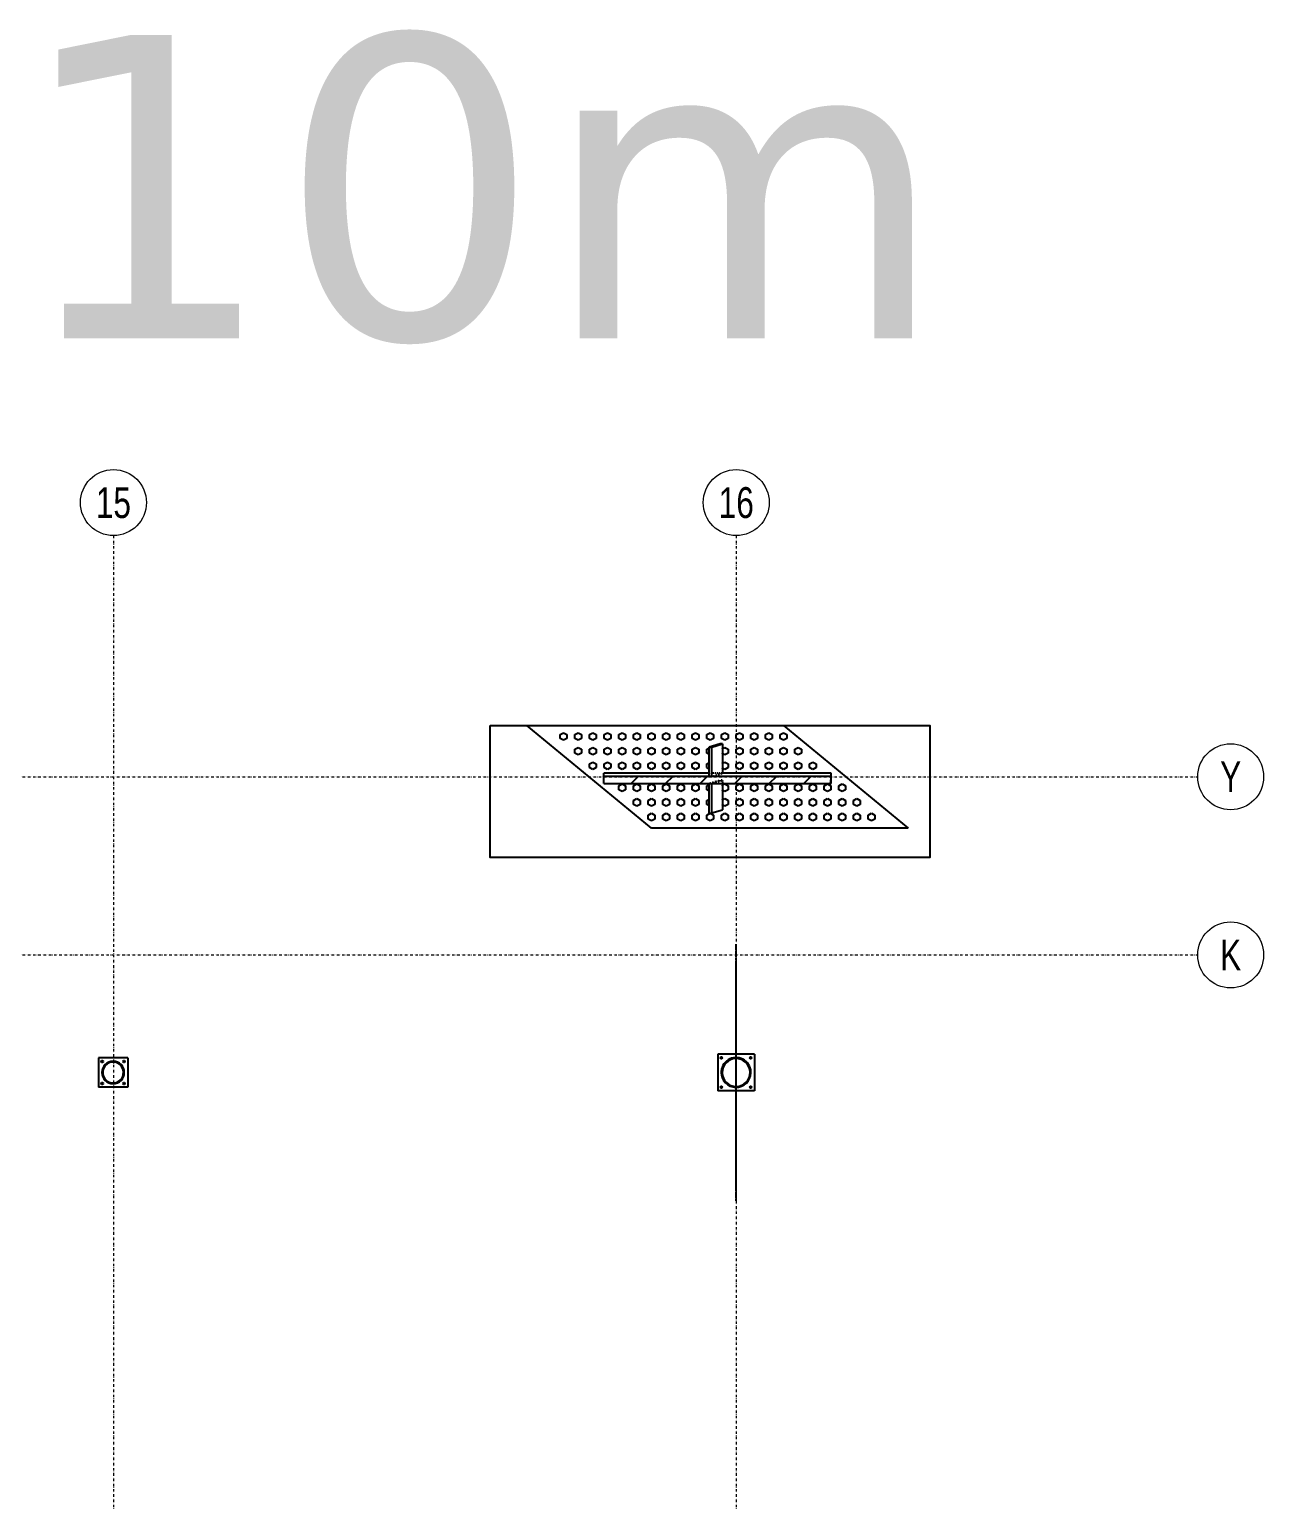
# Model space of a CAD drawing. Header units: millimetres. Extents: x 1541 to 289025, y -12015 to 47026.
# Drawn here: x 56567 to 57787, y -10231 to -8778 of the extents above; entities that cross this region are included whole.
import ezdxf
from ezdxf.enums import TextEntityAlignment as Align

# ---------------------------------------------------------------- set-up
doc = ezdxf.new("R2010")
doc.units = ezdxf.units.MM
doc.header["$LTSCALE"] = 0.1
for name, pattern in [('DASHDOTX2', [50.8, 25.4, -12.7, 0, -12.7]), ('DXK_LINE_DOT2', [3.9198, 1.9599, -1.9599]), ('DXK_LINE_DOT3', [5.9187, 2.979, -0.9799, 0.9799, -0.9799]), ('Grid Line', [3.33375, 1.905, -0.47625, 0.47625, -0.47625])]:
    doc.linetypes.add(name, pattern=pattern)
doc.layers.get('0').update_dxf_attribs({"color": 255})
doc.layers.add('E_EJES', color=8, linetype='Continuous', lineweight=9)
doc.layers.add('E_EJES-1', color=8, linetype='Grid Line', lineweight=9)
doc.layers.add('TEXTO GENRAL', color=3, linetype='Continuous')
doc.styles.add('Swis721 LtCn BT_1', font='swisscl.ttf', dxfattribs={"height": 0.42})
doc.styles.add('TEXTO GENERAL', font='verdana.ttf', dxfattribs={"height": 0.9})

# ---------------------------------------------------------------- blocks, each defined once
blk = doc.blocks.new('Grid - CNI_NOMBRE EJES-372759-_26_00m_LOC COLUMNAS Y MUROS PISO 7')
at = {"layer": 'E_EJES'}
blk.add_circle((0, 0), 0.003, dxfattribs=at)

msp = doc.modelspace()

# ---------------------------------------------------------------- hatches: boundary and pattern name
at = {"linetype": 'Continuous'}
h = msp.add_hatch(dxfattribs=at)
h.set_pattern_fill('', scale=7.611392, style=0, pattern_type=0)
h.set_pattern_definition([(45, (57134.952, -9516.221), (-17.088, 17.088), [])])
h.paths.add_polyline_path([(57359.7, -9516.2), (57135, -9516.2), (57135, -9523.5), (57359.2, -9523.5), (57359.7, -9518.3)])
h = msp.add_hatch(color=96, dxfattribs=at)
h.paths.add_polyline_path([(57280.4, -9809.1), (57280.2, -9806.5), (57279.5, -9804), (57278.4, -9801.7), (57276.9, -9799.6), (57275.1, -9797.8), (57273, -9796.3), (57270.7, -9795.2), (57268.2, -9794.6), (57265.7, -9794.3), (57263.1, -9794.6), (57260.6, -9795.2), (57258.3, -9796.3), (57256.2, -9797.8), (57254.4, -9799.6), (57252.9, -9801.7), (57251.8, -9804), (57251.2, -9806.5), (57251, -9809.1), (57251.2, -9811.6), (57251.8, -9814.1), (57252.9, -9816.4), (57254.4, -9818.5), (57256.2, -9820.3), (57258.3, -9821.8), (57260.6, -9822.9), (57263.1, -9823.5), (57265.7, -9823.8), (57268.2, -9823.5), (57270.7, -9822.9), (57273, -9821.8), (57275.1, -9820.3), (57276.9, -9818.5), (57278.4, -9816.4), (57279.5, -9814.1), (57280.2, -9811.6)])
h.paths.add_polyline_path([(57278.7, -9813.8), (57277.7, -9816), (57276.3, -9818), (57274.6, -9819.7), (57272.6, -9821), (57270.4, -9822.1), (57268.1, -9822.7), (57265.7, -9822.9), (57263.3, -9822.7), (57260.9, -9822.1), (57258.7, -9821), (57256.8, -9819.7), (57255.1, -9818), (57253.7, -9816), (57252.7, -9813.8), (57252, -9811.5), (57251.8, -9809.1), (57252, -9806.7), (57252.7, -9804.3), (57253.7, -9802.1), (57255.1, -9800.2), (57256.8, -9798.5), (57258.7, -9797.1), (57260.9, -9796), (57263.3, -9795.4), (57265.7, -9795.2), (57268.1, -9795.4), (57270.4, -9796), (57272.6, -9797.1), (57274.6, -9798.5), (57276.3, -9800.2), (57277.7, -9802.1), (57278.7, -9804.3), (57279.3, -9806.7), (57279.5, -9809.1), (57279.3, -9811.5)])
h = msp.add_hatch(color=96, dxfattribs=at)
h.paths.add_polyline_path([(56660.6, -9809.1), (56660.4, -9806.9), (56659.7, -9804.8), (56658.7, -9802.9), (56657.3, -9801.3), (56655.6, -9799.9), (56653.7, -9798.9), (56651.7, -9798.2), (56649.5, -9798), (56647.4, -9798.2), (56645.3, -9798.9), (56643.4, -9799.9), (56641.7, -9801.3), (56640.3, -9802.9), (56639.3, -9804.8), (56638.7, -9806.9), (56638.5, -9809.1), (56638.7, -9811.2), (56639.3, -9813.3), (56640.3, -9815.2), (56641.7, -9816.9), (56643.4, -9818.3), (56645.3, -9819.3), (56647.4, -9819.9), (56649.5, -9820.1), (56651.7, -9819.9), (56653.7, -9819.3), (56655.6, -9818.3), (56657.3, -9816.9), (56658.7, -9815.2), (56659.7, -9813.3), (56660.4, -9811.2)])
h.paths.add_polyline_path([(56659.1, -9813), (56658.1, -9814.8), (56656.8, -9816.4), (56655.2, -9817.7), (56653.5, -9818.6), (56651.5, -9819.2), (56649.5, -9819.4), (56647.5, -9819.2), (56645.6, -9818.6), (56643.8, -9817.7), (56642.2, -9816.4), (56640.9, -9814.8), (56640, -9813), (56639.4, -9811.1), (56639.2, -9809.1), (56639.4, -9807.1), (56640, -9805.1), (56640.9, -9803.3), (56642.2, -9801.8), (56643.8, -9800.5), (56645.6, -9799.5), (56647.5, -9798.9), (56649.5, -9798.7), (56651.5, -9798.9), (56653.5, -9799.5), (56655.2, -9800.5), (56656.8, -9801.8), (56658.1, -9803.3), (56659.1, -9805.1), (56659.6, -9807.1), (56659.8, -9809.1), (56659.6, -9811.1)])

# ---------------------------------------------------------------- linework, layer by layer
at = {"color": 2, "linetype": 'Continuous'}
for p, q in [((57182.1, -9567.5), (57058.8, -9466)), ((57058.8, -9466), (57312.6, -9466)), ((57312.6, -9466), (57435.8, -9567.5)), ((57250, -9484.1), (57239.1, -9487.3)), ((57239.2, -9516.4), (57239.1, -9487.3)), ((57239.1, -9487.3), (57241.6, -9487.3)), ((57241.6, -9487.3), (57252.3, -9484.1)), ((57241.6, -9516.4), (57241.6, -9487.3)), ((57252.3, -9484.1), (57250, -9484.1)), ((57252.3, -9484.1), (57252.3, -9513.1)), ((57135, -9516.2), (57135, -9513.1)), ((57239.2, -9513.1), (57135, -9513.1)), ((57135, -9523.5), (57135, -9516.2)), ((57135, -9516.2), (57359.7, -9516.2)), ((57239.2, -9516.4), (57241.6, -9516.4)), ((57359.7, -9513.1), (57252.3, -9513.1)), ((57359.2, -9523.5), (57359.7, -9518.3)), ((57359.7, -9516.2), (57359.7, -9513.1)), ((57359.7, -9518.3), (57359.7, -9516.2)), ((57359.7, -9523.5), (57359.7, -9518.3)), ((57135, -9523.5), (57359.2, -9523.5)), ((57239.2, -9523.5), (57241.6, -9523.4)), ((57239.2, -9552.6), (57239.2, -9523.5)), ((57241.6, -9552.5), (57241.6, -9523.4)), ((57252.3, -9523.5), (57252.3, -9549.3)), ((57359.2, -9523.5), (57359.7, -9523.5)), ((57241.6, -9552.5), (57252.3, -9549.3)), ((57239.2, -9552.6), (57241.6, -9552.5)), ((57435.8, -9567.5), (57182.1, -9567.5)), ((56664, -9794.6), (56635, -9794.6)), ((56635, -9794.6), (56635, -9823.6)), ((56664, -9794.6), (56664, -9823.6)), ((57283.8, -9790.9), (57247.5, -9790.9)), ((57247.5, -9790.9), (57247.5, -9827.2)), ((57283.8, -9790.9), (57283.8, -9827.2)), ((56664, -9823.6), (56635, -9823.6)), ((57283.8, -9827.2), (57247.5, -9827.2))]:
    msp.add_line(p, q, dxfattribs=at)
at = {"color": 7, "linetype": 'DXK_LINE_DOT2'}
for p, q in [((57058.8, -9466), (57312.6, -9466)), ((57252.3, -9513.1), (57239.2, -9513.1)), ((57250.1, -9520.2), (57239.2, -9523.5)), ((57241.6, -9516.4), (57252.3, -9513.2)), ((57241.6, -9523.4), (57252.3, -9520.2)), ((57252.3, -9520.2), (57250.1, -9520.2)), ((57252.3, -9513.1), (57252.3, -9513.2)), ((57252.3, -9520.2), (57252.3, -9523.5))]:
    msp.add_line(p, q, dxfattribs=at)
at = {"color": 7, "linetype": 'Continuous'}
for p, q in [((57091.8, -9475), (57095.1, -9473.1)), ((57091.8, -9478.7), (57091.8, -9475)), ((57095.1, -9473.1), (57098.3, -9475)), ((57098.3, -9475), (57098.3, -9478.7)), ((57106.3, -9475), (57109.6, -9473.1)), ((57106.3, -9478.7), (57106.3, -9475)), ((57109.6, -9473.1), (57112.8, -9475)), ((57112.8, -9475), (57112.8, -9478.7)), ((57120.8, -9475), (57124.1, -9473.1)), ((57120.8, -9478.7), (57120.8, -9475)), ((57124.1, -9473.1), (57127.3, -9475)), ((57127.3, -9475), (57127.3, -9478.7)), ((57135.3, -9475), (57138.6, -9473.1)), ((57135.3, -9478.7), (57135.3, -9475)), ((57138.6, -9473.1), (57141.8, -9475)), ((57141.8, -9475), (57141.8, -9478.7)), ((57149.8, -9475), (57153.1, -9473.1)), ((57149.8, -9478.7), (57149.8, -9475)), ((57153.1, -9473.1), (57156.3, -9475)), ((57156.3, -9475), (57156.3, -9478.7)), ((57164.3, -9475), (57167.6, -9473.1)), ((57164.3, -9478.7), (57164.3, -9475)), ((57167.6, -9473.1), (57170.8, -9475)), ((57170.8, -9475), (57170.8, -9478.7)), ((57178.8, -9475), (57182.1, -9473.1)), ((57178.8, -9478.7), (57178.8, -9475)), ((57182.1, -9473.1), (57185.3, -9475)), ((57185.3, -9475), (57185.3, -9478.7)), ((57193.3, -9475), (57196.6, -9473.1)), ((57193.3, -9478.7), (57193.3, -9475)), ((57196.6, -9473.1), (57199.8, -9475)), ((57199.8, -9475), (57199.8, -9478.7)), ((57207.8, -9475), (57211.1, -9473.1)), ((57207.8, -9478.7), (57207.8, -9475)), ((57211.1, -9473.1), (57214.3, -9475)), ((57214.3, -9475), (57214.3, -9478.7)), ((57222.3, -9475), (57225.6, -9473.1)), ((57222.3, -9478.7), (57222.3, -9475)), ((57225.6, -9473.1), (57228.8, -9475)), ((57228.8, -9475), (57228.8, -9478.7)), ((57236.8, -9475), (57240.1, -9473.1)), ((57236.8, -9478.7), (57236.8, -9475)), ((57240.1, -9473.1), (57243.3, -9475)), ((57243.3, -9475), (57243.3, -9478.7)), ((57251.3, -9475), (57254.6, -9473.1)), ((57251.3, -9478.7), (57251.3, -9475)), ((57254.6, -9473.1), (57257.8, -9475)), ((57257.8, -9475), (57257.8, -9478.7)), ((57265.8, -9475), (57269.1, -9473.1)), ((57265.8, -9478.7), (57265.8, -9475)), ((57269.1, -9473.1), (57272.3, -9475)), ((57272.3, -9475), (57272.3, -9478.7)), ((57280.3, -9475), (57283.6, -9473.1)), ((57280.3, -9478.7), (57280.3, -9475)), ((57283.6, -9473.1), (57286.8, -9475)), ((57286.8, -9475), (57286.8, -9478.7)), ((57294.8, -9475), (57298.1, -9473.1)), ((57294.8, -9478.7), (57294.8, -9475)), ((57298.1, -9473.1), (57301.3, -9475)), ((57301.3, -9475), (57301.3, -9478.7)), ((57309.3, -9475), (57312.6, -9473.1)), ((57309.3, -9478.7), (57309.3, -9475)), ((57312.6, -9473.1), (57315.8, -9475)), ((57315.8, -9475), (57315.8, -9478.7)), ((57095.1, -9480.6), (57091.8, -9478.7)), ((57098.3, -9478.7), (57095.1, -9480.6)), ((57109.6, -9480.6), (57106.3, -9478.7)), ((57106.3, -9489.5), (57109.6, -9487.6)), ((57106.3, -9493.2), (57106.3, -9489.5)), ((57112.8, -9478.7), (57109.6, -9480.6)), ((57109.6, -9487.6), (57112.8, -9489.5)), ((57112.8, -9489.5), (57112.8, -9493.2)), ((57124.1, -9480.6), (57120.8, -9478.7)), ((57120.8, -9489.5), (57124.1, -9487.6)), ((57120.8, -9493.2), (57120.8, -9489.5)), ((57127.3, -9478.7), (57124.1, -9480.6)), ((57124.1, -9487.6), (57127.3, -9489.5)), ((57127.3, -9489.5), (57127.3, -9493.2)), ((57138.6, -9480.6), (57135.3, -9478.7)), ((57135.3, -9489.5), (57138.6, -9487.6)), ((57135.3, -9493.2), (57135.3, -9489.5)), ((57141.8, -9478.7), (57138.6, -9480.6)), ((57138.6, -9487.6), (57141.8, -9489.5)), ((57141.8, -9489.5), (57141.8, -9493.2)), ((57153.1, -9480.6), (57149.8, -9478.7)), ((57149.8, -9489.5), (57153.1, -9487.6)), ((57149.8, -9493.2), (57149.8, -9489.5)), ((57156.3, -9478.7), (57153.1, -9480.6)), ((57153.1, -9487.6), (57156.3, -9489.5)), ((57156.3, -9489.5), (57156.3, -9493.2)), ((57167.6, -9480.6), (57164.3, -9478.7)), ((57164.3, -9489.5), (57167.6, -9487.6)), ((57164.3, -9493.2), (57164.3, -9489.5)), ((57170.8, -9478.7), (57167.6, -9480.6)), ((57167.6, -9487.6), (57170.8, -9489.5)), ((57170.8, -9489.5), (57170.8, -9493.2)), ((57182.1, -9480.6), (57178.8, -9478.7)), ((57178.8, -9489.5), (57182.1, -9487.6)), ((57178.8, -9493.2), (57178.8, -9489.5)), ((57185.3, -9478.7), (57182.1, -9480.6)), ((57182.1, -9487.6), (57185.3, -9489.5)), ((57185.3, -9489.5), (57185.3, -9493.2)), ((57196.6, -9480.6), (57193.3, -9478.7)), ((57193.3, -9489.5), (57196.6, -9487.6)), ((57193.3, -9493.2), (57193.3, -9489.5)), ((57199.8, -9478.7), (57196.6, -9480.6)), ((57196.6, -9487.6), (57199.8, -9489.5)), ((57199.8, -9489.5), (57199.8, -9493.2)), ((57211.1, -9480.6), (57207.8, -9478.7)), ((57207.8, -9489.5), (57211.1, -9487.6)), ((57207.8, -9493.2), (57207.8, -9489.5)), ((57214.3, -9478.7), (57211.1, -9480.6)), ((57211.1, -9487.6), (57214.3, -9489.5)), ((57214.3, -9489.5), (57214.3, -9493.2)), ((57225.6, -9480.6), (57222.3, -9478.7)), ((57222.3, -9489.5), (57225.6, -9487.6)), ((57222.3, -9493.2), (57222.3, -9489.5)), ((57228.8, -9478.7), (57225.6, -9480.6)), ((57225.6, -9487.6), (57228.8, -9489.5)), ((57228.8, -9489.5), (57228.8, -9493.2)), ((57240.1, -9480.6), (57236.8, -9478.7)), ((57236.8, -9489.5), (57239.1, -9488.1)), ((57236.8, -9493.2), (57236.8, -9489.5)), ((57243.3, -9478.7), (57240.1, -9480.6)), ((57254.6, -9480.6), (57251.3, -9478.7)), ((57251.7, -9489.2), (57254.6, -9487.6)), ((57257.8, -9478.7), (57254.6, -9480.6)), ((57254.6, -9487.6), (57257.8, -9489.5)), ((57257.8, -9489.5), (57257.8, -9493.2)), ((57269.1, -9480.6), (57265.8, -9478.7)), ((57265.8, -9489.5), (57269.1, -9487.6)), ((57265.8, -9493.2), (57265.8, -9489.5)), ((57272.3, -9478.7), (57269.1, -9480.6)), ((57269.1, -9487.6), (57272.3, -9489.5)), ((57272.3, -9489.5), (57272.3, -9493.2)), ((57283.6, -9480.6), (57280.3, -9478.7)), ((57280.3, -9489.5), (57283.6, -9487.6)), ((57280.3, -9493.2), (57280.3, -9489.5)), ((57286.8, -9478.7), (57283.6, -9480.6)), ((57283.6, -9487.6), (57286.8, -9489.5)), ((57286.8, -9489.5), (57286.8, -9493.2)), ((57298.1, -9480.6), (57294.8, -9478.7)), ((57294.8, -9489.5), (57298.1, -9487.6)), ((57294.8, -9493.2), (57294.8, -9489.5)), ((57301.3, -9478.7), (57298.1, -9480.6)), ((57298.1, -9487.6), (57301.3, -9489.5)), ((57301.3, -9489.5), (57301.3, -9493.2)), ((57312.6, -9480.6), (57309.3, -9478.7)), ((57309.3, -9489.5), (57312.6, -9487.6)), ((57309.3, -9493.2), (57309.3, -9489.5)), ((57315.8, -9478.7), (57312.6, -9480.6)), ((57312.6, -9487.6), (57315.8, -9489.5)), ((57315.8, -9489.5), (57315.8, -9493.2)), ((57323.8, -9489.5), (57327, -9487.6)), ((57323.8, -9493.2), (57323.8, -9489.5)), ((57327, -9487.6), (57330.3, -9489.5)), ((57330.3, -9489.5), (57330.3, -9493.2)), ((57109.6, -9495.1), (57106.3, -9493.2)), ((57112.8, -9493.2), (57109.6, -9495.1)), ((57124.1, -9495.1), (57120.8, -9493.2)), ((57120.8, -9504), (57124.1, -9502.1)), ((57120.8, -9507.7), (57120.8, -9504)), ((57127.3, -9493.2), (57124.1, -9495.1)), ((57124.1, -9502.1), (57127.3, -9504)), ((57127.3, -9504), (57127.3, -9507.7)), ((57138.6, -9495.1), (57135.3, -9493.2)), ((57135.3, -9504), (57138.6, -9502.1)), ((57135.3, -9507.7), (57135.3, -9504)), ((57141.8, -9493.2), (57138.6, -9495.1)), ((57138.6, -9502.1), (57141.8, -9504)), ((57141.8, -9504), (57141.8, -9507.7)), ((57153.1, -9495.1), (57149.8, -9493.2)), ((57149.8, -9504), (57153.1, -9502.1)), ((57149.8, -9507.7), (57149.8, -9504)), ((57156.3, -9493.2), (57153.1, -9495.1)), ((57153.1, -9502.1), (57156.3, -9504)), ((57156.3, -9504), (57156.3, -9507.7)), ((57167.6, -9495.1), (57164.3, -9493.2)), ((57164.3, -9504), (57167.6, -9502.1)), ((57164.3, -9507.7), (57164.3, -9504)), ((57170.8, -9493.2), (57167.6, -9495.1)), ((57167.6, -9502.1), (57170.8, -9504)), ((57170.8, -9504), (57170.8, -9507.7)), ((57182.1, -9495.1), (57178.8, -9493.2)), ((57178.8, -9504), (57182.1, -9502.1)), ((57178.8, -9507.7), (57178.8, -9504)), ((57185.3, -9493.2), (57182.1, -9495.1)), ((57182.1, -9502.1), (57185.3, -9504)), ((57185.3, -9504), (57185.3, -9507.7)), ((57196.6, -9495.1), (57193.3, -9493.2)), ((57193.3, -9504), (57196.6, -9502.1)), ((57193.3, -9507.7), (57193.3, -9504)), ((57199.8, -9493.2), (57196.6, -9495.1)), ((57196.6, -9502.1), (57199.8, -9504)), ((57199.8, -9504), (57199.8, -9507.7)), ((57211.1, -9495.1), (57207.8, -9493.2)), ((57207.8, -9504), (57211.1, -9502.1)), ((57207.8, -9507.7), (57207.8, -9504)), ((57214.3, -9493.2), (57211.1, -9495.1)), ((57211.1, -9502.1), (57214.3, -9504)), ((57214.3, -9504), (57214.3, -9507.7)), ((57225.6, -9495.1), (57222.3, -9493.2)), ((57222.3, -9504), (57225.6, -9502.1)), ((57222.3, -9507.7), (57222.3, -9504)), ((57228.8, -9493.2), (57225.6, -9495.1)), ((57225.6, -9502.1), (57228.8, -9504)), ((57228.8, -9504), (57228.8, -9507.7)), ((57239.2, -9494.6), (57236.8, -9493.2)), ((57236.8, -9504), (57239.2, -9502.6)), ((57236.8, -9507.7), (57236.8, -9504)), ((57254.6, -9495.1), (57251.7, -9493.5)), ((57251.7, -9503.7), (57254.6, -9502.1)), ((57257.8, -9493.2), (57254.6, -9495.1)), ((57254.6, -9502.1), (57257.8, -9504)), ((57257.8, -9504), (57257.8, -9507.7)), ((57269.1, -9495.1), (57265.8, -9493.2)), ((57265.8, -9504), (57269.1, -9502.1)), ((57265.8, -9507.7), (57265.8, -9504)), ((57272.3, -9493.2), (57269.1, -9495.1)), ((57269.1, -9502.1), (57272.3, -9504)), ((57272.3, -9504), (57272.3, -9507.7)), ((57283.6, -9495.1), (57280.3, -9493.2)), ((57280.3, -9504), (57283.6, -9502.1)), ((57280.3, -9507.7), (57280.3, -9504)), ((57286.8, -9493.2), (57283.6, -9495.1)), ((57283.6, -9502.1), (57286.8, -9504)), ((57286.8, -9504), (57286.8, -9507.7)), ((57298.1, -9495.1), (57294.8, -9493.2)), ((57294.8, -9504), (57298.1, -9502.1)), ((57294.8, -9507.7), (57294.8, -9504)), ((57301.3, -9493.2), (57298.1, -9495.1)), ((57298.1, -9502.1), (57301.3, -9504)), ((57301.3, -9504), (57301.3, -9507.7)), ((57312.6, -9495.1), (57309.3, -9493.2)), ((57309.3, -9504), (57312.6, -9502.1)), ((57309.3, -9507.7), (57309.3, -9504)), ((57315.8, -9493.2), (57312.6, -9495.1)), ((57312.6, -9502.1), (57315.8, -9504)), ((57315.8, -9504), (57315.8, -9507.7)), ((57327, -9495.1), (57323.8, -9493.2)), ((57323.8, -9504), (57327, -9502.1)), ((57323.8, -9507.7), (57323.8, -9504)), ((57330.3, -9493.2), (57327, -9495.1)), ((57327, -9502.1), (57330.3, -9504)), ((57330.3, -9504), (57330.3, -9507.7)), ((57338.3, -9504), (57341.5, -9502.1)), ((57338.3, -9507.7), (57338.3, -9504)), ((57341.5, -9502.1), (57344.8, -9504)), ((57344.8, -9504), (57344.8, -9507.7)), ((57124.1, -9509.6), (57120.8, -9507.7)), ((57127.3, -9507.7), (57124.1, -9509.6)), ((57138.6, -9509.6), (57135.3, -9507.7)), ((57141.8, -9507.7), (57138.6, -9509.6)), ((57153.1, -9509.6), (57149.8, -9507.7)), ((57156.3, -9507.7), (57153.1, -9509.6)), ((57167.6, -9509.6), (57164.3, -9507.7)), ((57170.8, -9507.7), (57167.6, -9509.6)), ((57182.1, -9509.6), (57178.8, -9507.7)), ((57185.3, -9507.7), (57182.1, -9509.6)), ((57196.6, -9509.6), (57193.3, -9507.7)), ((57199.8, -9507.7), (57196.6, -9509.6)), ((57211.1, -9509.6), (57207.8, -9507.7)), ((57214.3, -9507.7), (57211.1, -9509.6)), ((57225.6, -9509.6), (57222.3, -9507.7)), ((57228.8, -9507.7), (57225.6, -9509.6)), ((57239.2, -9509.1), (57236.8, -9507.7)), ((57254.6, -9509.6), (57251.7, -9508)), ((57257.8, -9507.7), (57254.6, -9509.6)), ((57269.1, -9509.6), (57265.8, -9507.7)), ((57272.3, -9507.7), (57269.1, -9509.6)), ((57283.6, -9509.6), (57280.3, -9507.7)), ((57286.8, -9507.7), (57283.6, -9509.6)), ((57298.1, -9509.6), (57294.8, -9507.7)), ((57301.3, -9507.7), (57298.1, -9509.6)), ((57312.6, -9509.6), (57309.3, -9507.7)), ((57315.8, -9507.7), (57312.6, -9509.6)), ((57327, -9509.6), (57323.8, -9507.7)), ((57330.3, -9507.7), (57327, -9509.6)), ((57341.5, -9509.6), (57338.3, -9507.7)), ((57344.8, -9507.7), (57341.5, -9509.6)), ((57149.8, -9525.7), (57153.1, -9523.8)), ((57149.8, -9529.5), (57149.8, -9525.7)), ((57153.1, -9531.4), (57149.8, -9529.5)), ((57153.1, -9523.8), (57156.3, -9525.7)), ((57156.3, -9529.5), (57153.1, -9531.4)), ((57156.3, -9525.7), (57156.3, -9529.5)), ((57164.3, -9525.7), (57167.6, -9523.8)), ((57164.3, -9529.5), (57164.3, -9525.7)), ((57167.6, -9531.4), (57164.3, -9529.5)), ((57167.6, -9523.8), (57170.8, -9525.7)), ((57170.8, -9529.5), (57167.6, -9531.4)), ((57170.8, -9525.7), (57170.8, -9529.5)), ((57178.8, -9525.7), (57182.1, -9523.8)), ((57178.8, -9529.5), (57178.8, -9525.7)), ((57182.1, -9531.4), (57178.8, -9529.5)), ((57182.1, -9523.8), (57185.3, -9525.7)), ((57185.3, -9529.5), (57182.1, -9531.4)), ((57185.3, -9525.7), (57185.3, -9529.5)), ((57193.3, -9525.7), (57196.6, -9523.8)), ((57193.3, -9529.5), (57193.3, -9525.7)), ((57196.6, -9531.4), (57193.3, -9529.5)), ((57196.6, -9523.8), (57199.8, -9525.7)), ((57199.8, -9529.5), (57196.6, -9531.4)), ((57199.8, -9525.7), (57199.8, -9529.5)), ((57207.8, -9525.7), (57211.1, -9523.8)), ((57207.8, -9529.5), (57207.8, -9525.7)), ((57211.1, -9531.4), (57207.8, -9529.5)), ((57211.1, -9523.8), (57214.3, -9525.7)), ((57214.3, -9529.5), (57211.1, -9531.4)), ((57214.3, -9525.7), (57214.3, -9529.5)), ((57222.3, -9525.7), (57225.6, -9523.8)), ((57222.3, -9529.5), (57222.3, -9525.7)), ((57225.6, -9531.4), (57222.3, -9529.5)), ((57225.6, -9523.8), (57228.8, -9525.7)), ((57228.8, -9529.5), (57225.6, -9531.4)), ((57228.8, -9525.7), (57228.8, -9529.5)), ((57236.8, -9525.7), (57239.2, -9524.3)), ((57236.8, -9529.5), (57236.8, -9525.7)), ((57239.2, -9530.8), (57236.8, -9529.5)), ((57251.7, -9525.5), (57254.6, -9523.8)), ((57254.6, -9531.4), (57251.7, -9529.7)), ((57254.6, -9523.8), (57257.8, -9525.7)), ((57257.8, -9529.5), (57254.6, -9531.4)), ((57257.8, -9525.7), (57257.8, -9529.5)), ((57265.8, -9525.7), (57269.1, -9523.8)), ((57265.8, -9529.5), (57265.8, -9525.7)), ((57269.1, -9531.4), (57265.8, -9529.5)), ((57269.1, -9523.8), (57272.3, -9525.7)), ((57272.3, -9529.5), (57269.1, -9531.4)), ((57272.3, -9525.7), (57272.3, -9529.5)), ((57280.3, -9525.7), (57283.6, -9523.8)), ((57280.3, -9529.5), (57280.3, -9525.7)), ((57283.6, -9531.4), (57280.3, -9529.5)), ((57283.6, -9523.8), (57286.8, -9525.7)), ((57286.8, -9529.5), (57283.6, -9531.4)), ((57286.8, -9525.7), (57286.8, -9529.5)), ((57294.8, -9525.7), (57298.1, -9523.8)), ((57294.8, -9529.5), (57294.8, -9525.7)), ((57298.1, -9531.4), (57294.8, -9529.5)), ((57298.1, -9523.8), (57301.3, -9525.7)), ((57301.3, -9529.5), (57298.1, -9531.4)), ((57301.3, -9525.7), (57301.3, -9529.5)), ((57309.3, -9525.7), (57312.6, -9523.8)), ((57309.3, -9529.5), (57309.3, -9525.7)), ((57312.6, -9531.4), (57309.3, -9529.5)), ((57312.6, -9523.8), (57315.8, -9525.7)), ((57315.8, -9529.5), (57312.6, -9531.4)), ((57315.8, -9525.7), (57315.8, -9529.5)), ((57323.8, -9525.7), (57327, -9523.8)), ((57323.8, -9529.5), (57323.8, -9525.7)), ((57327, -9531.4), (57323.8, -9529.5)), ((57327, -9523.8), (57330.3, -9525.7)), ((57330.3, -9529.5), (57327, -9531.4)), ((57330.3, -9525.7), (57330.3, -9529.5)), ((57338.3, -9525.7), (57341.5, -9523.8)), ((57338.3, -9529.5), (57338.3, -9525.7)), ((57341.5, -9531.4), (57338.3, -9529.5)), ((57341.5, -9523.8), (57344.8, -9525.7)), ((57344.8, -9529.5), (57341.5, -9531.4)), ((57344.8, -9525.7), (57344.8, -9529.5)), ((57352.8, -9525.7), (57356, -9523.8)), ((57352.8, -9529.5), (57352.8, -9525.7)), ((57356, -9531.4), (57352.8, -9529.5)), ((57356, -9523.8), (57359.3, -9525.7)), ((57359.3, -9529.5), (57356, -9531.4)), ((57359.3, -9525.7), (57359.3, -9529.5)), ((57367.3, -9525.7), (57370.5, -9523.8)), ((57367.3, -9529.5), (57367.3, -9525.7)), ((57370.5, -9531.4), (57367.3, -9529.5)), ((57370.5, -9523.8), (57373.8, -9525.7)), ((57373.8, -9529.5), (57370.5, -9531.4)), ((57373.8, -9525.7), (57373.8, -9529.5)), ((57164.3, -9540.2), (57167.6, -9538.3)), ((57164.3, -9544), (57164.3, -9540.2)), ((57167.6, -9545.9), (57164.3, -9544)), ((57167.6, -9538.3), (57170.8, -9540.2)), ((57170.8, -9544), (57167.6, -9545.9)), ((57170.8, -9540.2), (57170.8, -9544)), ((57178.8, -9540.2), (57182.1, -9538.3)), ((57178.8, -9544), (57178.8, -9540.2)), ((57182.1, -9545.9), (57178.8, -9544)), ((57182.1, -9538.3), (57185.3, -9540.2)), ((57185.3, -9544), (57182.1, -9545.9)), ((57185.3, -9540.2), (57185.3, -9544)), ((57193.3, -9540.2), (57196.6, -9538.3)), ((57193.3, -9544), (57193.3, -9540.2)), ((57196.6, -9545.9), (57193.3, -9544)), ((57196.6, -9538.3), (57199.8, -9540.2)), ((57199.8, -9544), (57196.6, -9545.9)), ((57199.8, -9540.2), (57199.8, -9544)), ((57207.8, -9540.2), (57211.1, -9538.3)), ((57207.8, -9544), (57207.8, -9540.2)), ((57211.1, -9545.9), (57207.8, -9544)), ((57211.1, -9538.3), (57214.3, -9540.2)), ((57214.3, -9544), (57211.1, -9545.9)), ((57214.3, -9540.2), (57214.3, -9544)), ((57222.3, -9540.2), (57225.6, -9538.3)), ((57222.3, -9544), (57222.3, -9540.2)), ((57225.6, -9545.9), (57222.3, -9544)), ((57225.6, -9538.3), (57228.8, -9540.2)), ((57228.8, -9544), (57225.6, -9545.9)), ((57228.8, -9540.2), (57228.8, -9544)), ((57236.8, -9540.2), (57239.2, -9538.8)), ((57236.8, -9544), (57236.8, -9540.2)), ((57239.2, -9545.3), (57236.8, -9544)), ((57251.7, -9540), (57254.6, -9538.3)), ((57254.6, -9545.9), (57251.7, -9544.2)), ((57254.6, -9538.3), (57257.8, -9540.2)), ((57257.8, -9544), (57254.6, -9545.9)), ((57257.8, -9540.2), (57257.8, -9544)), ((57265.8, -9540.2), (57269.1, -9538.3)), ((57265.8, -9544), (57265.8, -9540.2)), ((57269.1, -9545.9), (57265.8, -9544)), ((57269.1, -9538.3), (57272.3, -9540.2)), ((57272.3, -9544), (57269.1, -9545.9)), ((57272.3, -9540.2), (57272.3, -9544)), ((57280.3, -9540.2), (57283.6, -9538.3)), ((57280.3, -9544), (57280.3, -9540.2)), ((57283.6, -9545.9), (57280.3, -9544)), ((57283.6, -9538.3), (57286.8, -9540.2)), ((57286.8, -9544), (57283.6, -9545.9)), ((57286.8, -9540.2), (57286.8, -9544)), ((57294.8, -9540.2), (57298.1, -9538.3)), ((57294.8, -9544), (57294.8, -9540.2)), ((57298.1, -9545.9), (57294.8, -9544)), ((57298.1, -9538.3), (57301.3, -9540.2)), ((57301.3, -9544), (57298.1, -9545.9)), ((57301.3, -9540.2), (57301.3, -9544)), ((57309.3, -9540.2), (57312.6, -9538.3)), ((57309.3, -9544), (57309.3, -9540.2)), ((57312.6, -9545.9), (57309.3, -9544)), ((57312.6, -9538.3), (57315.8, -9540.2)), ((57315.8, -9544), (57312.6, -9545.9)), ((57315.8, -9540.2), (57315.8, -9544)), ((57323.8, -9540.2), (57327, -9538.3)), ((57323.8, -9544), (57323.8, -9540.2)), ((57327, -9545.9), (57323.8, -9544)), ((57327, -9538.3), (57330.3, -9540.2)), ((57330.3, -9544), (57327, -9545.9)), ((57330.3, -9540.2), (57330.3, -9544)), ((57338.3, -9540.2), (57341.5, -9538.3)), ((57338.3, -9544), (57338.3, -9540.2)), ((57341.5, -9545.9), (57338.3, -9544)), ((57341.5, -9538.3), (57344.8, -9540.2)), ((57344.8, -9544), (57341.5, -9545.9)), ((57344.8, -9540.2), (57344.8, -9544)), ((57352.8, -9540.2), (57356, -9538.3)), ((57352.8, -9544), (57352.8, -9540.2)), ((57356, -9545.9), (57352.8, -9544)), ((57356, -9538.3), (57359.3, -9540.2)), ((57359.3, -9544), (57356, -9545.9)), ((57359.3, -9540.2), (57359.3, -9544)), ((57367.3, -9540.2), (57370.5, -9538.3)), ((57367.3, -9544), (57367.3, -9540.2)), ((57370.5, -9545.9), (57367.3, -9544)), ((57370.5, -9538.3), (57373.8, -9540.2)), ((57373.8, -9544), (57370.5, -9545.9)), ((57373.8, -9540.2), (57373.8, -9544)), ((57381.8, -9540.2), (57385, -9538.3)), ((57381.8, -9544), (57381.8, -9540.2)), ((57385, -9545.9), (57381.8, -9544)), ((57385, -9538.3), (57388.3, -9540.2)), ((57388.3, -9544), (57385, -9545.9)), ((57388.3, -9540.2), (57388.3, -9544)), ((57178.8, -9554.7), (57182.1, -9552.8)), ((57178.8, -9558.5), (57178.8, -9554.7)), ((57182.1, -9560.3), (57178.8, -9558.5)), ((57182.1, -9552.8), (57185.3, -9554.7)), ((57185.3, -9558.5), (57182.1, -9560.3)), ((57185.3, -9554.7), (57185.3, -9558.5)), ((57193.3, -9554.7), (57196.6, -9552.8)), ((57193.3, -9558.5), (57193.3, -9554.7)), ((57196.6, -9560.3), (57193.3, -9558.5)), ((57196.6, -9552.8), (57199.8, -9554.7)), ((57199.8, -9558.5), (57196.6, -9560.3)), ((57199.8, -9554.7), (57199.8, -9558.5)), ((57207.8, -9554.7), (57211.1, -9552.8)), ((57207.8, -9558.5), (57207.8, -9554.7)), ((57211.1, -9560.3), (57207.8, -9558.5)), ((57211.1, -9552.8), (57214.3, -9554.7)), ((57214.3, -9558.5), (57211.1, -9560.3)), ((57214.3, -9554.7), (57214.3, -9558.5)), ((57222.3, -9554.7), (57225.6, -9552.8)), ((57222.3, -9558.5), (57222.3, -9554.7)), ((57225.6, -9560.3), (57222.3, -9558.5)), ((57225.6, -9552.8), (57228.8, -9554.7)), ((57228.8, -9558.5), (57225.6, -9560.3)), ((57228.8, -9554.7), (57228.8, -9558.5)), ((57236.8, -9554.7), (57240.1, -9552.8)), ((57236.8, -9558.5), (57236.8, -9554.7)), ((57240.1, -9560.3), (57236.8, -9558.5)), ((57240.1, -9552.8), (57243.3, -9554.7)), ((57243.3, -9558.5), (57240.1, -9560.3)), ((57243.3, -9554.7), (57243.3, -9558.5)), ((57251.3, -9554.7), (57254.6, -9552.8)), ((57251.3, -9558.5), (57251.3, -9554.7)), ((57254.6, -9560.3), (57251.3, -9558.5)), ((57254.6, -9552.8), (57257.8, -9554.7)), ((57257.8, -9558.5), (57254.6, -9560.3)), ((57257.8, -9554.7), (57257.8, -9558.5)), ((57265.8, -9554.7), (57269.1, -9552.8)), ((57265.8, -9558.5), (57265.8, -9554.7)), ((57269.1, -9560.3), (57265.8, -9558.5)), ((57269.1, -9552.8), (57272.3, -9554.7)), ((57272.3, -9558.5), (57269.1, -9560.3)), ((57272.3, -9554.7), (57272.3, -9558.5)), ((57280.3, -9554.7), (57283.6, -9552.8)), ((57280.3, -9558.5), (57280.3, -9554.7)), ((57283.6, -9560.3), (57280.3, -9558.5)), ((57283.6, -9552.8), (57286.8, -9554.7)), ((57286.8, -9558.5), (57283.6, -9560.3)), ((57286.8, -9554.7), (57286.8, -9558.5)), ((57294.8, -9554.7), (57298.1, -9552.8)), ((57294.8, -9558.5), (57294.8, -9554.7)), ((57298.1, -9560.3), (57294.8, -9558.5)), ((57298.1, -9552.8), (57301.3, -9554.7)), ((57301.3, -9558.5), (57298.1, -9560.3)), ((57301.3, -9554.7), (57301.3, -9558.5)), ((57309.3, -9554.7), (57312.6, -9552.8)), ((57309.3, -9558.5), (57309.3, -9554.7)), ((57312.6, -9560.3), (57309.3, -9558.5)), ((57312.6, -9552.8), (57315.8, -9554.7)), ((57315.8, -9558.5), (57312.6, -9560.3)), ((57315.8, -9554.7), (57315.8, -9558.5)), ((57323.8, -9554.7), (57327, -9552.8)), ((57323.8, -9558.5), (57323.8, -9554.7)), ((57327, -9560.3), (57323.8, -9558.5)), ((57327, -9552.8), (57330.3, -9554.7)), ((57330.3, -9558.5), (57327, -9560.3)), ((57330.3, -9554.7), (57330.3, -9558.5)), ((57338.3, -9554.7), (57341.5, -9552.8)), ((57338.3, -9558.5), (57338.3, -9554.7)), ((57341.5, -9560.3), (57338.3, -9558.5)), ((57341.5, -9552.8), (57344.8, -9554.7)), ((57344.8, -9558.5), (57341.5, -9560.3)), ((57344.8, -9554.7), (57344.8, -9558.5)), ((57352.8, -9554.7), (57356, -9552.8)), ((57352.8, -9558.5), (57352.8, -9554.7)), ((57356, -9560.3), (57352.8, -9558.5)), ((57356, -9552.8), (57359.3, -9554.7)), ((57359.3, -9558.5), (57356, -9560.3)), ((57359.3, -9554.7), (57359.3, -9558.5)), ((57367.3, -9554.7), (57370.5, -9552.8)), ((57367.3, -9558.5), (57367.3, -9554.7)), ((57370.5, -9560.3), (57367.3, -9558.5)), ((57370.5, -9552.8), (57373.8, -9554.7)), ((57373.8, -9558.5), (57370.5, -9560.3)), ((57373.8, -9554.7), (57373.8, -9558.5)), ((57381.8, -9554.7), (57385, -9552.8)), ((57381.8, -9558.5), (57381.8, -9554.7)), ((57385, -9560.3), (57381.8, -9558.5)), ((57385, -9552.8), (57388.3, -9554.7)), ((57388.3, -9558.5), (57385, -9560.3)), ((57388.3, -9554.7), (57388.3, -9558.5)), ((57396.3, -9554.7), (57399.5, -9552.8)), ((57396.3, -9558.5), (57396.3, -9554.7)), ((57399.5, -9560.3), (57396.3, -9558.5)), ((57399.5, -9552.8), (57402.8, -9554.7)), ((57402.8, -9558.5), (57399.5, -9560.3)), ((57402.8, -9554.7), (57402.8, -9558.5)), ((56637.5, -9798.2), (56638.1, -9797.2)), ((56638.1, -9797.2), (56639.2, -9797.2)), ((56639.2, -9797.2), (56639.8, -9798.2)), ((56659.3, -9798.2), (56659.8, -9797.2)), ((56659.8, -9797.2), (56660.9, -9797.2)), ((56660.9, -9797.2), (56661.5, -9798.2)), ((57250, -9794.6), (57250.6, -9793.6)), ((57250.6, -9795.5), (57250, -9794.6)), ((57250.6, -9793.6), (57251.7, -9793.6)), ((57251.7, -9795.5), (57250.6, -9795.5)), ((57251.7, -9793.6), (57252.3, -9794.6)), ((57252.3, -9794.6), (57251.7, -9795.5)), ((57279, -9794.6), (57279.6, -9793.6)), ((57279.6, -9795.5), (57279, -9794.6)), ((57279.6, -9793.6), (57280.7, -9793.6)), ((57280.7, -9795.5), (57279.6, -9795.5)), ((57280.7, -9793.6), (57281.3, -9794.6)), ((57281.3, -9794.6), (57280.7, -9795.5)), ((56638.1, -9799.2), (56637.5, -9798.2)), ((56639.2, -9799.2), (56638.1, -9799.2)), ((56639.8, -9798.2), (56639.2, -9799.2)), ((56659.8, -9799.2), (56659.3, -9798.2)), ((56660.9, -9799.2), (56659.8, -9799.2)), ((56661.5, -9798.2), (56660.9, -9799.2)), ((56637.5, -9819.9), (56638.1, -9819)), ((56638.1, -9820.9), (56637.5, -9819.9)), ((56638.1, -9819), (56639.2, -9819)), ((56639.2, -9820.9), (56638.1, -9820.9)), ((56639.2, -9819), (56639.8, -9819.9)), ((56639.8, -9819.9), (56639.2, -9820.9)), ((56659.3, -9819.9), (56659.8, -9819)), ((56659.8, -9820.9), (56659.3, -9819.9)), ((56659.8, -9819), (56660.9, -9819)), ((56660.9, -9820.9), (56659.8, -9820.9)), ((56660.9, -9819), (56661.5, -9819.9)), ((56661.5, -9819.9), (56660.9, -9820.9)), ((57250, -9823.6), (57250.6, -9822.6)), ((57250.6, -9824.5), (57250, -9823.6)), ((57250.6, -9822.6), (57251.7, -9822.6)), ((57251.7, -9824.5), (57250.6, -9824.5)), ((57251.7, -9822.6), (57252.3, -9823.6)), ((57252.3, -9823.6), (57251.7, -9824.5)), ((57279, -9823.6), (57279.6, -9822.6)), ((57279.6, -9824.5), (57279, -9823.6)), ((57279.6, -9822.6), (57280.7, -9822.6)), ((57280.7, -9824.5), (57279.6, -9824.5)), ((57280.7, -9822.6), (57281.3, -9823.6)), ((57281.3, -9823.6), (57280.7, -9824.5))]:
    msp.add_line(p, q, dxfattribs=at)
at = {"color": 7, "linetype": 'DXK_LINE_DOT3'}
for p, q in [((57265.7, -9935.9), (57265.7, -9682.2)), ((57265.7, -9917.8), (57265.7, -9700.3))]:
    msp.add_line(p, q, dxfattribs=at)
at = {"color": 2, "linetype": 'Continuous'}
msp.add_lwpolyline([(57022.6, -9466), (57457.5, -9466), (57457.5, -9596.5), (57022.6, -9596.5)], close=True, dxfattribs=at)
for centre, radius, start, end in [((57265.7, -9809.1), 14.7, 10, 190), ((57265.7, -9809.1), 13.8, 350, 170), ((56649.5, -9809.1), 11.1, 11.25, 191.25), ((56649.5, -9809.1), 11.1, 191.25, 11.25), ((56649.5, -9809.1), 10.3, 168.75, 348.75), ((56649.5, -9809.1), 10.3, 348.75, 168.75), ((57265.7, -9809.1), 14.7, 190, 10), ((57265.7, -9809.1), 13.8, 170, 350)]:
    msp.add_arc(centre, radius, start, end, dxfattribs=at)
at = {"layer": 'E_EJES'}
for centre in [(56649.8, -9245.6), (57265.9, -9245.6)]:
    msp.add_circle(centre, 32.6, dxfattribs=at)
at = {"layer": 'E_EJES-1', "linetype": 'DASHDOTX2'}
for p, q in [((56649.8, -9278.2), (56649.8, -11903.7)), ((57265.9, -9278.2), (57265.9, -11903.7)), ((50499.4, -9516.7), (57722.2, -9516.7)), ((50499.4, -9692.9), (57722.2, -9692.9))]:
    msp.add_line(p, q, dxfattribs=at)

# ---------------------------------------------------------------- block references
at = {"layer": 'E_EJES', "xscale": 10873.41661564557, "yscale": 10873.41661564557, "zscale": 10873.41661564557, "rotation": 269.9999999999994}
for p in [(57754.9, -9516.7), (57754.9, -9692.9)]:
    msp.add_blockref('Grid - CNI_NOMBRE EJES-372759-_26_00m_LOC COLUMNAS Y MUROS PISO 7', p, dxfattribs=at)

# ---------------------------------------------------------------- texts
at = {"layer": 'E_EJES', "style": 'Swis721 LtCn BT_1'}
for s, height, p in [('15', 30.45, (56649.8, -9245.6)), ('16', 30.45, (57265.9, -9245.6)), ('Y', 30.4, (57754.9, -9516.7)), ('K', 30.4, (57754.9, -9692.9))]:
    msp.add_text(s, height=height, dxfattribs=at).set_placement(p, align=Align.MIDDLE_CENTER)
at = {"layer": 'TEXTO GENRAL', "color": 3, "style": 'TEXTO GENERAL'}
msp.add_text('PLANTA DE PISO 1 N.E. +0.10m', height=300, dxfattribs=at).set_placement((54205.3, -8933.2), align=Align.MIDDLE_CENTER)

doc.saveas('drawing.dxf')
